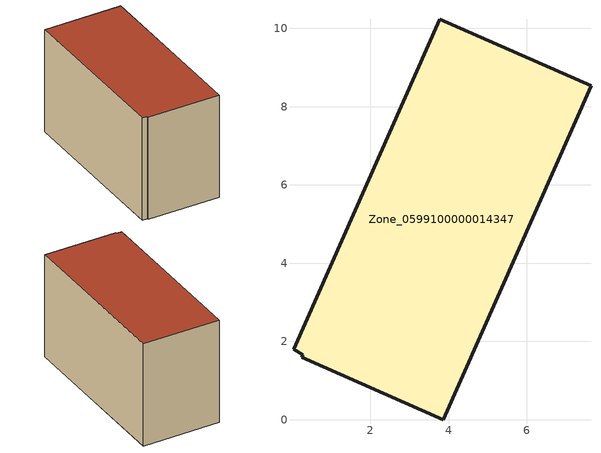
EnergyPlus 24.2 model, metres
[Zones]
Zone_0599100000014347
 floor ground (C_G): 3.87,0 0.25,1.6 0.27,1.66 0.04,1.8 3.78,10.23 7.64,8.53 z0
 wall outside (C_F): 3.87,0 7.64,8.53 3.78,10.23 0.04,1.8 0.27,1.66 0.25,1.6 3.87,0 z0:5.75
 roof outside (C_R): 0.25,1.6 3.87,0 7.64,8.53 3.78,10.23 0.04,1.8 0.27,1.66 z5.75
[BUILDING]
Pand.0599100000014347: North Axis=0; Terrain=City; Loads Convergence Tolerance Value=0.04; Temperature Convergence Tolerance Value=0.4; Solar Distribution=FullExterior; Maximum Number of Warmup Days=25; Minimum Number of Warmup Days=1
[Site:Location]
Rotterdam.The.Hague.AP_ZH_NLD Design_Conditions: Latitude=51.96; Longitude=4.45; Time Zone=1; Elevation=-4.5
[SITE:GROUNDTEMPERATURE:BUILDINGSURFACE]
18, 18, 18, 18, 18, 18, 18, 18, 18, 18, 18, 18
[MATERIAL] Thermal Absorptance=0.9; Solar Absorptance=0.7; Visible Absorptance=0.7
Name | Roughness | Thickness | Conductivity | Density | Specific Heat
G.TI.1946-1964 | MediumSmooth | 0.15 | 1 | 540 | 1210
F.TI.1946-1964 | Rough | 0.3 | 0.857143 | 1920 | 840
R.TI.1946-1964 | MediumRough | 0.2 | 0.277778 | 1500 | 1000
[CONSTRUCTION]
C_G: G.TI.1946-1964
C_F: F.TI.1946-1964
C_R: R.TI.1946-1964
[ZONE]
Zone_0599100000014347: Type=1; Multiplier=1; Ceiling Height=Autocalculate; Volume=Autocalculate; Floor Area=autocalculate; Part of Total Floor Area=Yes
[ZONEINFILTRATION:DESIGNFLOWRATE]
Infil_Zone_0599100000014347: Zone or ZoneList or Space or SpaceList=Zone_0599100000014347; Schedule=AlwaysOn; Design Flow Rate Calculation Method=Flow/Area; Flow Rate per Floor Area=0.003; Constant Term Coefficient=1; Temperature Term Coefficient=0; Velocity Term Coefficient=0; Velocity Squared Term Coefficient=0
[HVACTEMPLATE:ZONE:IDEALLOADSAIRSYSTEM]
Zone_0599100000014347: Maximum Heating Supply Air Temperature=50; Minimum Cooling Supply Air Temperature=13; Maximum Heating Supply Air Humidity Ratio=0.0156; Minimum Cooling Supply Air Humidity Ratio=0.0077; Heating Limit=NoLimit; Cooling Limit=NoLimit; Dehumidification Control Type=ConstantSensibleHeatRatio; Cooling Sensible Heat Ratio=0.7; Dehumidification Setpoint=60; Humidification Control Type=None; Humidification Setpoint=30; Outdoor Air Method=None; Outdoor Air Flow Rate per Person=0.00944; Outdoor Air Flow Rate per Zone Floor Area=0; Outdoor Air Flow Rate per Zone=0; Demand Controlled Ventilation Type=None; Outdoor Air Economizer Type=NoEconomizer; Heat Recovery Type=None; Sensible Heat Recovery Effectiveness=0.7; Latent Heat Recovery Effectiveness=0.65
[ZONECONTROL:THERMOSTAT]
ThermostatControl_Zone_0599100000014347: Zone or ZoneList=Zone_0599100000014347; Control Type Schedule=DualSetpointControlType; Control 1=Thermostat_Zone_0599100000014347; Temperature Difference Between Cutout And Setpoint=0
[THERMOSTATSETPOINT:DUALSETPOINT]
Thermostat_Zone_0599100000014347: Heating Setpoint Temperature Schedule=HeatingSetpoint_Zone_0599100000014347; Cooling Setpoint Temperature Schedule=CoolingSetpoint_Zone_0599100000014347
[SCHEDULE:COMPACT]
HeatingSetpoint_Zone_0599100000014347: Through: 12/31, For: AllDays, Until: 24:00, 21
CoolingSetpoint_Zone_0599100000014347: Through: 12/31, For: AllDays, Until: 24:00, 24
DualSetpointControlType: Through: 12/31, For: AllDays, Until: 24:00, 4
AlwaysOn: Through: 12/31, For: AllDays, Until: 24:00, 1
